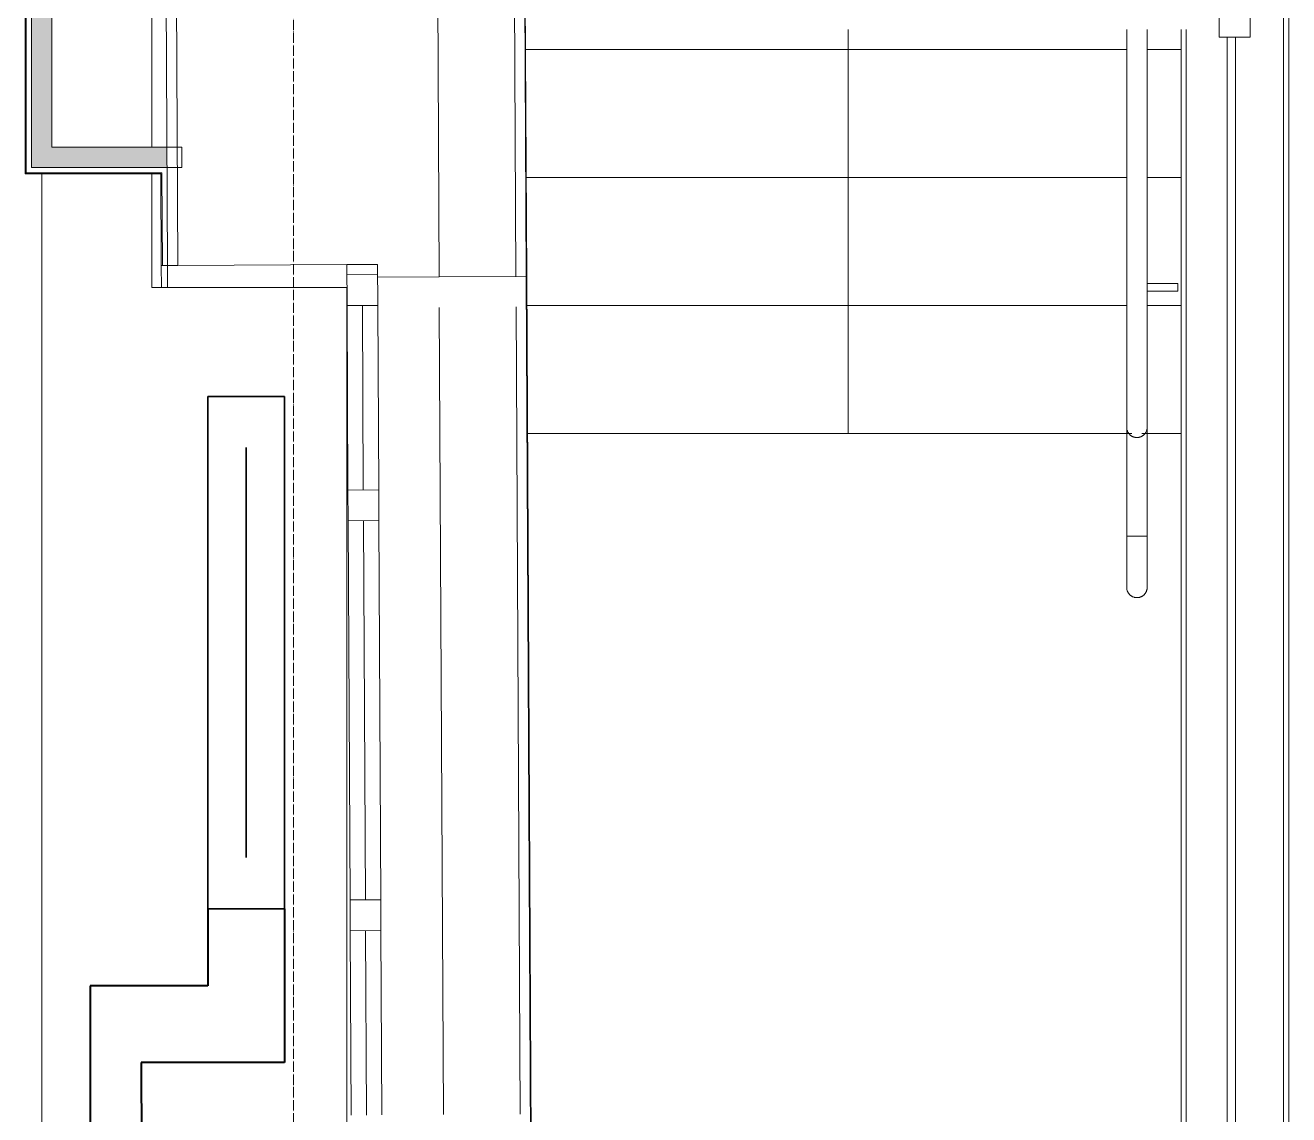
# Model space of a CAD drawing. Header units: millimetres. Extents: x -3929 to 624051, y 52832 to 514950.
# Drawn here: x 175432 to 177897, y 190281 to 192407 of the extents above; entities that cross this region are included whole.
import ezdxf

# ---------------------------------------------------------------- set-up
doc = ezdxf.new("R2010")
doc.units = ezdxf.units.MM
doc.linetypes.add('ADSK_Линия сетки', pattern=[25, 20, -2.5, 0, -2.5])
doc.linetypes.add('Hidden', pattern=[7.14375, 4.7625, -2.38125])
for name, color, linetype, lineweight in [('_ Окна', 7, 'Continuous', 9), ('Лестницы', 7, 'Continuous', 9), ('ОВ-О-Оборудование', 32, 'Continuous', 35), ('Ограждение', 7, 'Continuous', 9), ('Окна', 7, 'Continuous', 9), ('Оси', 253, 'Continuous', 9), ('Перекрытие', 7, 'Continuous', 18), ('Стены внутренние', 7, 'Continuous', 18), ('Стены наружные', 7, 'Continuous', 18), ('Стены несущие', 7, 'Continuous', 30), ('Стены отделка', 7, 'Continuous', 30), ('Стены штриховка', 7, 'Continuous', 9), ('Стрелки вверх', 7, 'Continuous', 18)]:
    doc.layers.add(name, color=color, linetype=linetype, lineweight=lineweight)
doc.layers.add('стояки', color=7, linetype='Continuous')
doc.layers.add('т11.1', color=1, linetype='Continuous', true_color=0xff0000)
doc.layers.add('т21.1', color=5, linetype='Continuous', true_color=0x0000ff)

# ---------------------------------------------------------------- blocks, each defined once
blk = doc.blocks.new('*U2874')
at = {"layer": 'ОВ-О-Оборудование', "color": 32, "ltscale": 0.1, "true_color": 0xcd6928}
for p, q in [((500, 75), (-500, 75)), ((-500, 75), (-500, -75)), ((500, -75), (500, 75)), ((-400, 0), (400, 0)), ((-500, -75), (500, -75))]:
    blk.add_line(p, q, dxfattribs=at)
blk = doc.blocks.new('1 этаж')
at = {"layer": 'Стены внутренние', "lineweight": 5}
for points in [[(366222.7, -218045.7), (366222.7, -217344.5), (366182.7, -217345.2), (366182.7, -218045.7), (366220.9, -218045.7)], [(366222, -218085.7), (366447.2, -218085.7), (366447, -218045.7), (366182.7, -218045.7), (366182.7, -218085.7), (366202.7, -218085.7)]]:
    blk.add_hatch(color=253, dxfattribs=at).paths.add_polyline_path(points)
at = {"layer": '_ Окна', "color": 253, "lineweight": 5}
for p, q in [((366798.2, -218275), (366858.2, -218274.7)), ((366798.6, -218355), (366798.2, -218275)), ((366858.2, -218274.7), (366858.6, -218354.7)), ((366798.3, -218295), (366858.3, -218294.7)), ((366858.6, -218354.7), (366798.6, -218355)), ((366828.6, -218354.8), (366830.4, -218714.8)), ((366800.4, -218715), (366860.4, -218714.7)), ((366800.7, -218775), (366800.4, -218715)), ((366860.4, -218714.7), (366860.7, -218774.7)), ((366860.7, -218774.7), (366800.7, -218775)), ((366830.7, -218774.8), (366834.5, -219514.8)), ((366804.5, -219515), (366864.5, -219514.7)), ((366804.8, -219575), (366804.5, -219515)), ((366864.5, -219514.7), (366864.8, -219574.6)), ((366864.8, -219574.6), (366804.8, -219575)), ((366834.8, -219574.8), (366836.6, -219934.8))]:
    blk.add_line(p, q, dxfattribs=at)
at = {"layer": 'Лестницы', "color": 253, "lineweight": 5}
for p, q in [((367147, -217855), (368320.1, -217855)), ((367147, -217855), (368320.1, -217855)), ((368360.1, -217855), (368426.4, -217855)), ((368360.1, -217855), (368426.4, -217855)), ((367148.3, -218105), (368320.1, -218105)), ((367148.3, -218105), (368320.1, -218105)), ((368360.1, -218105), (368426.4, -218105)), ((368360.1, -218105), (368426.4, -218105)), ((367149.6, -218355), (368320.1, -218355)), ((367149.6, -218355), (368320.1, -218355)), ((368360.1, -218355), (368426.4, -218355)), ((368360.1, -218355), (368426.4, -218355)), ((367150.8, -218605), (368320.1, -218605)), ((367150.8, -218605), (368320.1, -218605)), ((368360.1, -218605), (368426.4, -218605)), ((368360.1, -218605), (368426.4, -218605))]:
    blk.add_line(p, q, dxfattribs=at)
at = {"layer": 'Ограждение', "color": 253, "lineweight": 5}
for p, q in [((368500.8, -217771.1), (368500.8, -217831.1)), ((368560.8, -217831.1), (368560.8, -217771.1)), ((368320.1, -217816), (368320.1, -218578.8)), ((368320.1, -218591.3), (368320.1, -217816)), ((368320.1, -217816), (368320.1, -218605)), ((368320.1, -218605), (368320.1, -217816)), ((368360.1, -218578.8), (368360.1, -217816)), ((368360.1, -218591.3), (368360.1, -217816)), ((368360.1, -218605), (368360.1, -217816)), ((368360.1, -218605), (368360.1, -217816)), ((368500.8, -217831.1), (368560.8, -217831.1)), ((368516.4, -220090.8), (368516.4, -217831.1)), ((368532.4, -217831.1), (368532.4, -220090.8)), ((368420.1, -218312.1), (368360.1, -218312.1)), ((368360.1, -218327.1), (368420.1, -218327.1)), ((368420.1, -218319.6), (368420.1, -218312.1)), ((368420.1, -218327.1), (368420.1, -218319.6)), ((368320.1, -218580.8), (368320.1, -218578.8)), ((368320.1, -218583), (368320.1, -218580.8)), ((368360.1, -218578.8), (368360.1, -218581.1)), ((368360.1, -218581.1), (368360.1, -218583.3)), ((368320.1, -218585.4), (368320.1, -218583)), ((368320.1, -218587.8), (368320.1, -218585.4)), ((368320.1, -218590.2), (368320.1, -218587.8)), ((368320.1, -218592.7), (368320.1, -218590.2)), ((368320.1, -218622.6), (368320.1, -218591.3)), ((368320.1, -218595.3), (368320.1, -218592.7)), ((368320.1, -218597.9), (368320.1, -218595.3)), ((368320.1, -218600.5), (368320.1, -218597.9)), ((368320.1, -218603.2), (368320.1, -218600.5)), ((368320.1, -218605.9), (368320.1, -218603.2)), ((368320.1, -218605), (368330.4, -218605)), ((368320.1, -218608.7), (368320.1, -218605.9)), ((368320.4, -218596.3), (368320.7, -218597.5)), ((368320.7, -218597.5), (368321.1, -218598.7)), ((368321.1, -218598.7), (368321.5, -218599.8)), ((368321.5, -218599.8), (368321.9, -218600.9)), ((368321.9, -218600.9), (368322.4, -218601.9)), ((368322.4, -218601.9), (368323, -218602.9)), ((368323, -218602.9), (368323.5, -218603.7)), ((368323.5, -218603.7), (368324.1, -218604.6)), ((368324.1, -218604.6), (368324.7, -218605.3)), ((368324.7, -218605.3), (368325.3, -218606)), ((368325.3, -218606), (368326, -218606.7)), ((368349.7, -218605), (368360.1, -218605)), ((368354.8, -218606), (368354.2, -218606.7)), ((368355.4, -218605.3), (368354.8, -218606)), ((368356.1, -218604.6), (368355.4, -218605.3)), ((368356.6, -218603.7), (368356.1, -218604.6)), ((368357.2, -218602.9), (368356.6, -218603.7)), ((368357.8, -218601.9), (368357.2, -218602.9)), ((368358.3, -218600.9), (368357.8, -218601.9)), ((368358.7, -218599.8), (368358.3, -218600.9)), ((368359.1, -218598.7), (368358.7, -218599.8)), ((368359.4, -218597.5), (368359.1, -218598.7)), ((368359.7, -218596.3), (368359.4, -218597.5)), ((368360.1, -218583.3), (368360.1, -218585.7)), ((368360.1, -218585.7), (368360.1, -218588.1)), ((368360.1, -218588.1), (368360.1, -218590.6)), ((368360.1, -218590.6), (368360.1, -218593.1)), ((368360.1, -218622.6), (368360.1, -218591.3)), ((368360.1, -218593.1), (368360.1, -218595.6)), ((368360.1, -218595.6), (368360.1, -218598.3)), ((368360.1, -218598.3), (368360.1, -218600.9)), ((368360.1, -218600.9), (368360.1, -218603.6)), ((368360.1, -218603.6), (368360.1, -218606.3)), ((368360.1, -218606.3), (368360.1, -218609)), ((368320.1, -218611.4), (368320.1, -218608.7)), ((368320.1, -218614.2), (368320.1, -218611.4)), ((368320.1, -218617), (368320.1, -218614.2)), ((368320.1, -218619.8), (368320.1, -218617)), ((368320.1, -218622.6), (368320.1, -218619.8)), ((368320.1, -218622.6), (368320.1, -218805)), ((368320.1, -218805), (368320.1, -218622.6)), ((368326, -218606.7), (368326.6, -218607.3)), ((368326.6, -218607.3), (368327.2, -218607.9)), ((368327.2, -218607.9), (368327.9, -218608.4)), ((368327.9, -218608.4), (368328.5, -218608.8)), ((368328.5, -218608.8), (368329.1, -218609.2)), ((368329.1, -218609.2), (368329.7, -218609.6)), ((368329.7, -218609.6), (368330.3, -218610)), ((368330.3, -218610), (368330.9, -218610.3)), ((368330.9, -218610.3), (368331.5, -218610.6)), ((368331.5, -218610.6), (368332.1, -218610.9)), ((368332.1, -218610.9), (368332.6, -218611.1)), ((368332.6, -218611.1), (368333.2, -218611.3)), ((368333.2, -218611.3), (368333.7, -218611.5)), ((368333.7, -218611.5), (368334.3, -218611.7)), ((368334.3, -218611.7), (368334.8, -218611.8)), ((368334.8, -218611.8), (368335.4, -218612)), ((368335.4, -218612), (368335.9, -218612.1)), ((368335.9, -218612.1), (368336.4, -218612.2)), ((368336.4, -218612.2), (368336.9, -218612.3)), ((368336.9, -218612.3), (368337.4, -218612.4)), ((368337.4, -218612.4), (368337.9, -218612.4)), ((368337.9, -218612.4), (368338.4, -218612.5)), ((368338.4, -218612.5), (368338.9, -218612.5)), ((368338.9, -218612.5), (368339.4, -218612.5)), ((368339.4, -218612.5), (368339.9, -218612.5)), ((368339.9, -218612.5), (368340.1, -218612.5)), ((368340.2, -218612.5), (368340.1, -218612.5)), ((368340.7, -218612.5), (368340.2, -218612.5)), ((368341.2, -218612.5), (368340.7, -218612.5)), ((368341.7, -218612.5), (368341.2, -218612.5)), ((368342.2, -218612.4), (368341.7, -218612.5)), ((368342.7, -218612.4), (368342.2, -218612.4)), ((368343.2, -218612.3), (368342.7, -218612.4)), ((368343.8, -218612.2), (368343.2, -218612.3)), ((368344.3, -218612.1), (368343.8, -218612.2)), ((368344.8, -218612), (368344.3, -218612.1)), ((368345.3, -218611.8), (368344.8, -218612)), ((368345.9, -218611.7), (368345.3, -218611.8)), ((368346.4, -218611.5), (368345.9, -218611.7)), ((368347, -218611.3), (368346.4, -218611.5)), ((368347.5, -218611.1), (368347, -218611.3)), ((368348.1, -218610.9), (368347.5, -218611.1)), ((368348.7, -218610.6), (368348.1, -218610.9)), ((368349.3, -218610.3), (368348.7, -218610.6)), ((368349.9, -218610), (368349.3, -218610.3)), ((368350.5, -218609.6), (368349.9, -218610)), ((368351.1, -218609.2), (368350.5, -218609.6)), ((368351.7, -218608.8), (368351.1, -218609.2)), ((368352.3, -218608.4), (368351.7, -218608.8)), ((368352.9, -218607.9), (368352.3, -218608.4)), ((368353.6, -218607.3), (368352.9, -218607.9)), ((368354.2, -218606.7), (368353.6, -218607.3)), ((368360.1, -218609), (368360.1, -218611.8)), ((368360.1, -218611.8), (368360.1, -218614.6)), ((368360.1, -218614.6), (368360.1, -218617.3)), ((368360.1, -218617.3), (368360.1, -218620.1)), ((368360.1, -218620.1), (368360.1, -218622.6)), ((368360.1, -218805), (368360.1, -218622.6)), ((368360.1, -218805), (368360.1, -218622.6)), ((368320.1, -218805), (368320.1, -218809)), ((368320.1, -218806.1), (368320.1, -218805)), ((368320.1, -218805), (368360.1, -218805)), ((368320.1, -218810.1), (368320.1, -218806.1)), ((368320.1, -218809), (368320.1, -218813)), ((368320.1, -218814.1), (368320.1, -218810.1)), ((368320.1, -218813), (368320.1, -218817)), ((368320.1, -218818.1), (368320.1, -218814.1)), ((368320.1, -218817), (368320.1, -218821)), ((368320.1, -218822), (368320.1, -218818.1)), ((368320.1, -218821), (368320.1, -218824.9)), ((368320.1, -218825.9), (368320.1, -218822)), ((368320.1, -218824.9), (368320.1, -218828.8)), ((368320.1, -218829.8), (368320.1, -218825.9)), ((368337.7, -218805), (368342.4, -218805)), ((368340.1, -218805), (368337.7, -218805)), ((368342.4, -218805), (368340.1, -218805)), ((368360.1, -218805), (368360.1, -218809)), ((368360.1, -218806.1), (368360.1, -218805)), ((368360.1, -218810.1), (368360.1, -218806.1)), ((368360.1, -218809), (368360.1, -218813)), ((368360.1, -218814.1), (368360.1, -218810.1)), ((368360.1, -218813), (368360.1, -218817)), ((368360.1, -218818.1), (368360.1, -218814.1)), ((368360.1, -218817), (368360.1, -218821)), ((368360.1, -218822), (368360.1, -218818.1)), ((368360.1, -218821), (368360.1, -218824.9)), ((368360.1, -218825.9), (368360.1, -218822)), ((368360.1, -218824.9), (368360.1, -218828.8)), ((368360.1, -218829.8), (368360.1, -218825.9)), ((368320.1, -218828.8), (368320.1, -218832.7)), ((368320.1, -218833.7), (368320.1, -218829.8)), ((368320.1, -218832.7), (368320.1, -218836.5)), ((368320.1, -218837.5), (368320.1, -218833.7)), ((368320.1, -218836.5), (368320.1, -218840.3)), ((368320.1, -218841.3), (368320.1, -218837.5)), ((368320.1, -218840.3), (368320.1, -218844)), ((368320.1, -218845), (368320.1, -218841.3)), ((368320.1, -218844), (368320.1, -218847.6)), ((368320.1, -218848.6), (368320.1, -218845)), ((368320.1, -218847.6), (368320.1, -218851.2)), ((368320.1, -218852.2), (368320.1, -218848.6)), ((368320.1, -218851.2), (368320.1, -218854.7)), ((368320.1, -218855.6), (368320.1, -218852.2)), ((368360.1, -218828.8), (368360.1, -218832.7)), ((368360.1, -218833.7), (368360.1, -218829.8)), ((368360.1, -218832.7), (368360.1, -218836.5)), ((368360.1, -218837.5), (368360.1, -218833.7)), ((368360.1, -218836.5), (368360.1, -218840.3)), ((368360.1, -218841.3), (368360.1, -218837.5)), ((368360.1, -218840.3), (368360.1, -218844)), ((368360.1, -218845), (368360.1, -218841.3)), ((368360.1, -218844), (368360.1, -218847.6)), ((368360.1, -218848.6), (368360.1, -218845)), ((368360.1, -218847.6), (368360.1, -218851.2)), ((368360.1, -218852.2), (368360.1, -218848.6)), ((368360.1, -218851.2), (368360.1, -218854.7)), ((368360.1, -218855.6), (368360.1, -218852.2)), ((368320.1, -218854.7), (368320.1, -218858.1)), ((368320.1, -218859.1), (368320.1, -218855.6)), ((368320.1, -218858.1), (368320.1, -218861.5)), ((368320.1, -218862.4), (368320.1, -218859.1)), ((368320.1, -218861.5), (368320.1, -218864.7)), ((368320.1, -218865.6), (368320.1, -218862.4)), ((368320.1, -218864.7), (368320.1, -218867.9)), ((368320.1, -218868.7), (368320.1, -218865.6)), ((368320.1, -218867.9), (368320.1, -218871)), ((368320.1, -218871.8), (368320.1, -218868.7)), ((368320.1, -218871), (368320.1, -218873.9)), ((368320.1, -218874.7), (368320.1, -218871.8)), ((368320.1, -218873.9), (368320.1, -218876.8)), ((368320.1, -218877.5), (368320.1, -218874.7)), ((368320.1, -218876.8), (368320.1, -218879.5)), ((368320.1, -218880.2), (368320.1, -218877.5)), ((368360.1, -218854.7), (368360.1, -218858.1)), ((368360.1, -218859.1), (368360.1, -218855.6)), ((368360.1, -218858.1), (368360.1, -218861.5)), ((368360.1, -218862.4), (368360.1, -218859.1)), ((368360.1, -218861.5), (368360.1, -218864.7)), ((368360.1, -218865.6), (368360.1, -218862.4)), ((368360.1, -218864.7), (368360.1, -218867.9)), ((368360.1, -218868.7), (368360.1, -218865.6)), ((368360.1, -218867.9), (368360.1, -218871)), ((368360.1, -218871.8), (368360.1, -218868.7)), ((368360.1, -218871), (368360.1, -218873.9)), ((368360.1, -218874.7), (368360.1, -218871.8)), ((368360.1, -218873.9), (368360.1, -218876.8)), ((368360.1, -218877.5), (368360.1, -218874.7)), ((368360.1, -218876.8), (368360.1, -218879.5)), ((368360.1, -218880.2), (368360.1, -218877.5)), ((368320.1, -218879.5), (368320.1, -218882.1)), ((368320.1, -218882.8), (368320.1, -218880.2)), ((368320.1, -218882.1), (368320.1, -218884.6)), ((368320.1, -218885.2), (368320.1, -218882.8)), ((368320.1, -218884.6), (368320.1, -218886.9)), ((368320.1, -218887.6), (368320.1, -218885.2)), ((368320.1, -218886.9), (368320.1, -218889.2)), ((368320.1, -218889.8), (368320.1, -218887.6)), ((368320.1, -218889.2), (368320.1, -218891.3)), ((368320.1, -218891.8), (368320.1, -218889.8)), ((368320.1, -218891.3), (368320.1, -218893.2)), ((368320.1, -218893.7), (368320.1, -218891.8)), ((368320.1, -218893.2), (368320.1, -218895)), ((368320.1, -218895.5), (368320.1, -218893.7)), ((368320.1, -218895), (368320.1, -218896.7)), ((368320.1, -218897.1), (368320.1, -218895.5)), ((368320.1, -218896.7), (368320.1, -218898.2)), ((368320.1, -218898.6), (368320.1, -218897.1)), ((368320.1, -218898.2), (368320.1, -218899.6)), ((368320.1, -218899.9), (368320.1, -218898.6)), ((368320.1, -218899.6), (368320.1, -218900.8)), ((368320.1, -218901.1), (368320.1, -218899.9)), ((368320.1, -218900.8), (368320.1, -218901.9)), ((368320.1, -218902.2), (368320.1, -218901.1)), ((368320.1, -218901.9), (368320.1, -218902.8)), ((368320.1, -218903), (368320.1, -218902.2)), ((368360.1, -218879.5), (368360.1, -218882.1)), ((368360.1, -218882.8), (368360.1, -218880.2)), ((368360.1, -218882.1), (368360.1, -218884.6)), ((368360.1, -218885.2), (368360.1, -218882.8)), ((368360.1, -218884.6), (368360.1, -218886.9)), ((368360.1, -218887.6), (368360.1, -218885.2)), ((368360.1, -218886.9), (368360.1, -218889.2)), ((368360.1, -218889.8), (368360.1, -218887.6)), ((368360.1, -218889.2), (368360.1, -218891.3)), ((368360.1, -218891.8), (368360.1, -218889.8)), ((368360.1, -218891.3), (368360.1, -218893.2)), ((368360.1, -218893.7), (368360.1, -218891.8)), ((368360.1, -218893.2), (368360.1, -218895)), ((368360.1, -218895.5), (368360.1, -218893.7)), ((368360.1, -218895), (368360.1, -218896.7)), ((368360.1, -218897.1), (368360.1, -218895.5)), ((368360.1, -218896.7), (368360.1, -218898.2)), ((368360.1, -218898.6), (368360.1, -218897.1)), ((368360.1, -218898.2), (368360.1, -218899.6)), ((368360.1, -218899.9), (368360.1, -218898.6)), ((368360.1, -218899.6), (368360.1, -218900.8)), ((368360.1, -218901.1), (368360.1, -218899.9)), ((368360.1, -218900.8), (368360.1, -218901.9)), ((368360.1, -218902.2), (368360.1, -218901.1)), ((368360.1, -218901.9), (368360.1, -218902.8)), ((368360.1, -218903), (368360.1, -218902.2)), ((368320.1, -218902.8), (368320.1, -218903.6)), ((368320.1, -218903.7), (368320.1, -218903)), ((368320.1, -218903.6), (368320.1, -218904.2)), ((368320.1, -218904.3), (368320.1, -218903.7)), ((368320.1, -218904.2), (368320.1, -218904.6)), ((368320.1, -218904.7), (368320.1, -218904.3)), ((368320.1, -218904.6), (368320.1, -218904.9)), ((368320.1, -218904.9), (368320.1, -218904.7)), ((368320.1, -218904.9), (368320.1, -218905)), ((368320.1, -218905), (368320.1, -218904.9)), ((368320.1, -218905.2), (368320.1, -218905)), ((368320.1, -218905), (368320.1, -218905)), ((368320.1, -218906), (368320.1, -218905.2)), ((368320.2, -218906.8), (368320.1, -218906)), ((368320.3, -218907.6), (368320.2, -218906.8)), ((368320.4, -218908.4), (368320.3, -218907.6)), ((368320.5, -218909.2), (368320.4, -218908.4)), ((368320.7, -218910), (368320.5, -218909.2)), ((368320.9, -218910.8), (368320.7, -218910)), ((368321.2, -218911.5), (368320.9, -218910.8)), ((368321.4, -218912.3), (368321.2, -218911.5)), ((368321.7, -218913), (368321.4, -218912.3)), ((368322.1, -218913.7), (368321.7, -218913)), ((368322.4, -218914.5), (368322.1, -218913.7)), ((368322.8, -218915.2), (368322.4, -218914.5)), ((368323.3, -218915.8), (368322.8, -218915.2)), ((368323.7, -218916.5), (368323.3, -218915.8)), ((368324.2, -218917.1), (368323.7, -218916.5)), ((368324.7, -218917.8), (368324.2, -218917.1)), ((368325.2, -218918.4), (368324.7, -218917.8)), ((368325.7, -218919), (368325.2, -218918.4)), ((368326.3, -218919.5), (368325.7, -218919)), ((368326.9, -218920.1), (368326.3, -218919.5)), ((368327.5, -218920.6), (368326.9, -218920.1)), ((368328.1, -218921.1), (368327.5, -218920.6)), ((368328.8, -218921.5), (368328.1, -218921.1)), ((368329.5, -218922), (368328.8, -218921.5)), ((368330.1, -218922.4), (368329.5, -218922)), ((368330.8, -218922.8), (368330.1, -218922.4)), ((368331.6, -218923.1), (368330.8, -218922.8)), ((368332.3, -218923.4), (368331.6, -218923.1)), ((368333, -218923.7), (368332.3, -218923.4)), ((368333.8, -218924), (368333, -218923.7)), ((368334.6, -218924.2), (368333.8, -218924)), ((368335.3, -218924.5), (368334.6, -218924.2)), ((368336.1, -218924.6), (368335.3, -218924.5)), ((368336.9, -218924.8), (368336.1, -218924.6)), ((368337.7, -218924.9), (368336.9, -218924.8)), ((368338.5, -218925), (368337.7, -218924.9)), ((368339.3, -218925), (368338.5, -218925)), ((368340.1, -218925), (368339.3, -218925)), ((368340.3, -218925), (368340.1, -218925)), ((368341.1, -218925), (368340.3, -218925)), ((368341.9, -218924.9), (368341.1, -218925)), ((368342.7, -218924.9), (368341.9, -218924.9)), ((368343.5, -218924.7), (368342.7, -218924.9)), ((368344.3, -218924.6), (368343.5, -218924.7)), ((368345, -218924.4), (368344.3, -218924.6)), ((368345.8, -218924.2), (368345, -218924.4)), ((368346.6, -218923.9), (368345.8, -218924.2)), ((368347.3, -218923.7), (368346.6, -218923.9)), ((368348.1, -218923.4), (368347.3, -218923.7)), ((368348.8, -218923), (368348.1, -218923.4)), ((368349.5, -218922.7), (368348.8, -218923)), ((368350.2, -218922.3), (368349.5, -218922.7)), ((368350.9, -218921.9), (368350.2, -218922.3)), ((368351.6, -218921.4), (368350.9, -218921.9)), ((368352.2, -218920.9), (368351.6, -218921.4)), ((368352.8, -218920.4), (368352.2, -218920.9)), ((368353.4, -218919.9), (368352.8, -218920.4)), ((368354, -218919.4), (368353.4, -218919.9)), ((368354.6, -218918.8), (368354, -218919.4)), ((368355.1, -218918.2), (368354.6, -218918.8)), ((368355.6, -218917.6), (368355.1, -218918.2)), ((368356.1, -218917), (368355.6, -218917.6)), ((368356.6, -218916.3), (368356.1, -218917)), ((368357, -218915.6), (368356.6, -218916.3)), ((368357.4, -218915), (368357, -218915.6)), ((368357.8, -218914.3), (368357.4, -218915)), ((368358.2, -218913.5), (368357.8, -218914.3)), ((368358.5, -218912.8), (368358.2, -218913.5)), ((368358.8, -218912.1), (368358.5, -218912.8)), ((368359.1, -218911.3), (368358.8, -218912.1)), ((368359.3, -218910.6), (368359.1, -218911.3)), ((368359.5, -218909.8), (368359.3, -218910.6)), ((368359.7, -218909), (368359.5, -218909.8)), ((368359.8, -218908.2), (368359.7, -218909)), ((368359.9, -218907.4), (368359.8, -218908.2)), ((368360, -218906.6), (368359.9, -218907.4)), ((368360.1, -218905.8), (368360, -218906.6)), ((368360.1, -218902.8), (368360.1, -218903.6)), ((368360.1, -218903.7), (368360.1, -218903)), ((368360.1, -218903.6), (368360.1, -218904.2)), ((368360.1, -218904.3), (368360.1, -218903.7)), ((368360.1, -218904.2), (368360.1, -218904.6)), ((368360.1, -218904.7), (368360.1, -218904.3)), ((368360.1, -218904.6), (368360.1, -218904.9)), ((368360.1, -218904.9), (368360.1, -218904.7)), ((368360.1, -218904.9), (368360.1, -218905)), ((368360.1, -218905), (368360.1, -218904.9)), ((368360.1, -218905), (368360.1, -218905.8)), ((368360.1, -218905), (368360.1, -218905))]:
    blk.add_line(p, q, dxfattribs=at)
at = {"layer": 'Окна', "color": 253, "lineweight": 5}
for p, q in [((366858.2, -218274.7), (366798.2, -218275)), ((366798.2, -218275), (366798.6, -218355)), ((366858.6, -218354.7), (366858.2, -218274.7)), ((366800.4, -218715), (366798.6, -218355)), ((366858.6, -218354.7), (366860.4, -218714.7)), ((366800.4, -218715), (366800.7, -218775)), ((366860.7, -218774.7), (366860.4, -218714.7)), ((366804.5, -219515), (366800.7, -218775)), ((366860.7, -218774.7), (366864.5, -219514.7)), ((366804.5, -219515), (366804.8, -219575)), ((366864.8, -219574.6), (366864.5, -219514.7)), ((366806.6, -219934.9), (366804.8, -219575)), ((366864.8, -219574.6), (366866.6, -219934.6))]:
    blk.add_line(p, q, dxfattribs=at)
at = {"layer": 'Оси', "color": 253, "linetype": 'ADSK_Линия сетки', "lineweight": 5}
blk.add_line((366694.4, -258178.1), (366694.4, -209603.6), dxfattribs=at)
at = {"layer": 'Перекрытие', "color": 253, "lineweight": 5}
for p, q in [((366417.7, -218045.7), (366417.7, -217391.6)), ((366202.7, -218097.5), (366202.7, -233140.3)), ((366417.7, -218319.7), (366417.7, -218097.7)), ((366798.4, -218319.7), (366417.7, -218319.7)), ((366798.4, -219975.6), (366798.4, -218319.7)), ((367150.8, -218605), (368320.1, -218605)), ((368360.1, -218605), (368426.4, -218605))]:
    blk.add_line(p, q, dxfattribs=at)
at = {"layer": 'Стены внутренние', "color": 253, "lineweight": 5}
for p, q in [((368426.4, -219995), (368426.4, -217816)), ((366448.4, -218319.7), (366448.2, -218276.8)), ((366978.6, -218358.6), (366986.6, -219933.5))]:
    blk.add_line(p, q, dxfattribs=at)
at = {"layer": 'Стены наружные', "color": 253, "lineweight": 5}
for p, q in [((368636.4, -214400), (368636.4, -220215)), ((368626.4, -220205), (368626.4, -214420)), ((368436.4, -217816), (368436.4, -220005)), ((366436.4, -218319.7), (366436.2, -218276.8)), ((367148.3, -218298.2), (367156.8, -219983.2)), ((367149.3, -218297.3), (367157.8, -219984.1)), ((367136.6, -219932.8), (367128.6, -218357.8))]:
    blk.add_line(p, q, dxfattribs=at)
at = {"layer": 'Стены несущие', "color": 253, "lineweight": 5}
for p, q in [((366978.3, -218299.1), (366938.9, -210550.2)), ((366463.4, -217345.2), (366468.2, -218276.6)), ((366468.2, -218276.6), (366798.2, -218275)), ((366858.3, -218299.7), (366978.3, -218299.1))]:
    blk.add_line(p, q, dxfattribs=at)
at = {"layer": 'Стены отделка', "color": 253, "lineweight": 5}
for p, q in [((367148.3, -218298.2), (367108, -210381.3)), ((367108, -210381.5), (367148.3, -218297.4)), ((367149.3, -218297.3), (367109, -210381.5)), ((366448.2, -218276.8), (366443.4, -217345.3)), ((366182.7, -217364.3), (366182.7, -218085.7)), ((366222.7, -218045.7), (366222.7, -217364.5)), ((366170.7, -217376.3), (366170.7, -218095.7)), ((366476.3, -218045.7), (366222.7, -218045.7)), ((366476.3, -218085.7), (366476.3, -218045.7)), ((366476.3, -218085.7), (366182.7, -218085.7)), ((366172.7, -218097.7), (366435.2, -218097.7)), ((366435.2, -218097.7), (366436.2, -218276.8)), ((366436.2, -218276.8), (366468.2, -218276.6)), ((366978.3, -218299.1), (367148.3, -218298.2)), ((367148.3, -218297.4), (367149.3, -218297.3))]:
    blk.add_line(p, q, dxfattribs=at)
at = {"layer": 'Стены штриховка', "color": 253, "lineweight": 5}
for p, q in [((367088.1, -210401.2), (367128.3, -218298.3)), ((366172.7, -217374.3), (366172.7, -218097.7)), ((366170.7, -218095.7), (366437.2, -218095.7)), ((366170.7, -218095.7), (366170.7, -218097.7)), ((366170.7, -218097.7), (366172.7, -218097.7)), ((366437.2, -218095.7), (366438.2, -218276.8))]:
    blk.add_line(p, q, dxfattribs=at)
at = {"layer": 'Стрелки вверх', "color": 253, "lineweight": 5}
for p, q in [((367776.4, -217855), (367776.4, -217816)), ((367776.4, -218105), (367776.4, -217855)), ((367776.4, -218355), (367776.4, -218105)), ((367776.4, -218605), (367776.4, -218355))]:
    blk.add_line(p, q, dxfattribs=at)

msp = doc.modelspace()

# ---------------------------------------------------------------- linework, layer by layer
at = {"layer": 'т11.1', "lineweight": 40}
for p, q in [((175787.816, 190683.132), (175787.816, 190533.132)), ((175787.816, 190533.132), (175558.159, 190533.132)), ((175558.159, 190533.132), (175558.159, 189071.135))]:
    msp.add_line(p, q, dxfattribs=at)
at = {"layer": 'т21.1', "linetype": 'Hidden', "lineweight": 40, "ltscale": 100}
for p, q in [((175937.816, 190683.132), (175937.816, 190383.132)), ((175937.816, 190383.132), (175658.159, 190383.132)), ((175658.159, 190383.132), (175659.156, 189120.137))]:
    msp.add_line(p, q, dxfattribs=at)

# ---------------------------------------------------------------- block references
at = {"layer": 'ОВ-О-Оборудование', "ltscale": 10, "xscale": -1, "rotation": 270}
msp.add_blockref('*U2874', (175862.816, 191183.132), dxfattribs=at)
at = {"layer": 'стояки', "color": 5, "lineweight": 40}
msp.add_blockref('1 этаж', (-190738.98, 410215.433), dxfattribs=at)

doc.saveas('drawing.dxf')
